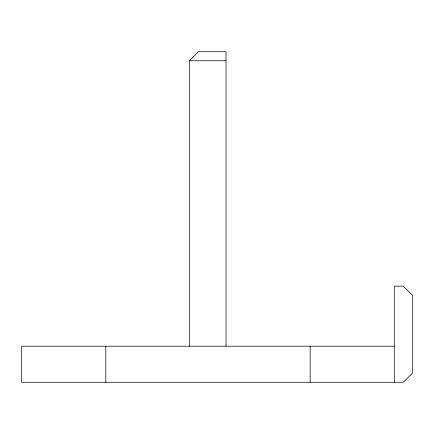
<?xml version="1.0" encoding="UTF-8"?>
<svg xmlns="http://www.w3.org/2000/svg" width="434" height="434" viewBox="0 0 434 434"><rect width="100%" height="100%" fill="white"/><g stroke="black" fill="none" stroke-linecap="round" stroke-linejoin="round"><path stroke-width="0.65" d="M189.414 346.196L189.414 60.76L198.425 51.744L226.016 51.744L226.016 346.196M189.414 60.76L226.016 60.76M394.273 346.196L21.7 346.196L21.7 382.256L403.284 382.256L412.3 373.24L412.3 295.12L403.284 286.104L394.273 286.104L394.273 382.256M310.142 346.196L310.142 382.256M105.831 346.196L105.831 382.256"/></g></svg>
